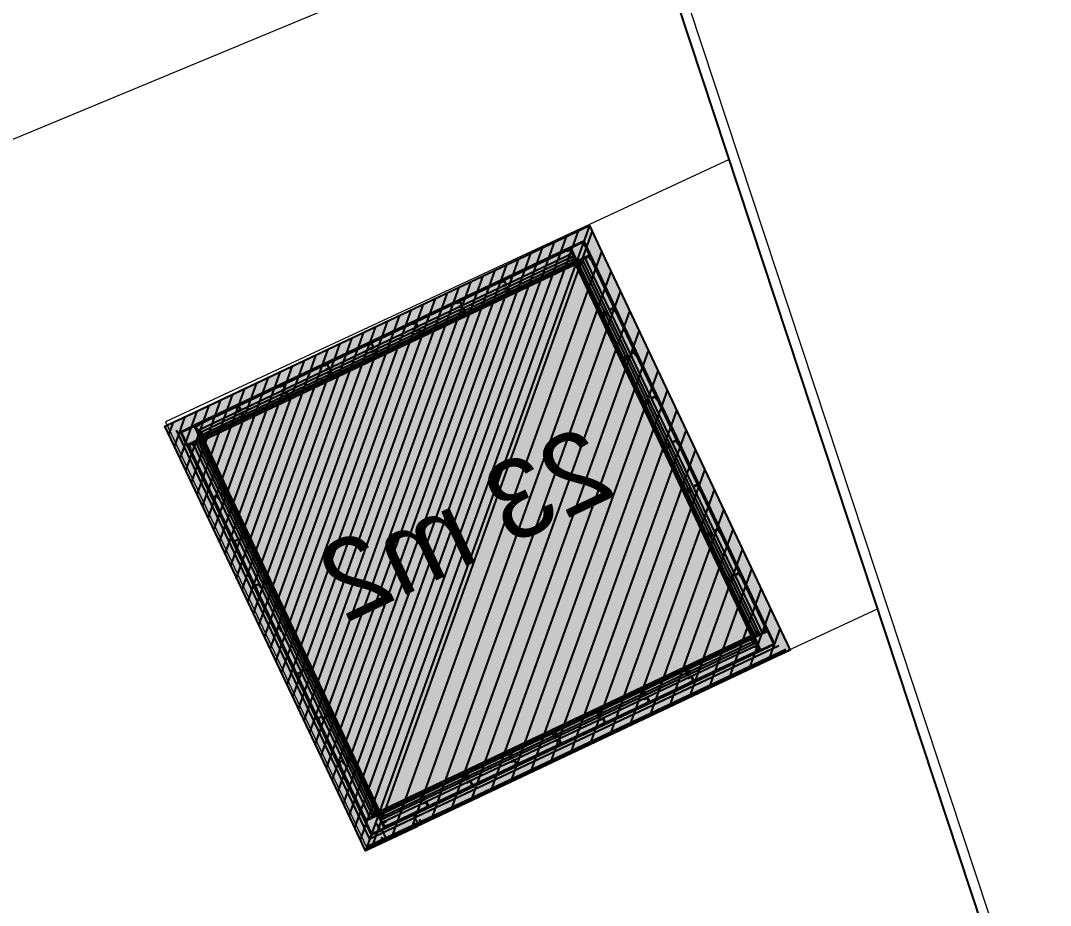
# Model space of a CAD drawing. Header units: metres. Extents: x -686 to 1359326, y 0 to 5497342.
# Drawn here: x 679996.66 to 680007.18, y 2748705.41 to 2748714.45 of the extents above; entities that cross this region are included whole.
import ezdxf
from ezdxf.enums import TextEntityAlignment as Align

# ---------------------------------------------------------------- set-up
doc = ezdxf.new("R2010")
doc.units = ezdxf.units.M
doc.header["$LTSCALE"] = 5
for name, color, linetype in [('00_XREF_MON_GENERAL LAYOUT', 7, 'Continuous'), ('00_XREF_MON_HSC_PAVEMENT', 7, 'Continuous'), ('XREF_MON_BUILDINGS$0$00-Modulos DEFINIDOS', 7, 'Continuous'), ('XREF_MON_BUILDINGS$0$00-Modulos ROOFS', 253, 'Continuous'), ('XREF_MON_BUILDINGS$0$02-KL-06 Food_Kiosks', 253, 'Continuous'), ('XREF_MON_BUILDINGS$0$02-L-01_Structure', 2, 'Continuous'), ('XREF_MON_BUILDINGS$0$02-L-01_Structure t2', 7, 'Continuous'), ('XREF_MON_BUILDINGS$0$02-L-01_Struture aux', 4, 'Continuous'), ('XREF_MON_BUILDINGS$0$02-L-Insulation', 252, 'Continuous'), ('XREF_MON_BUILDINGS$0$02-L-INT Panel', 5, 'Continuous'), ('XREF_MON_BUILDINGS$0$02-L-panel', 5, 'Continuous'), ('XREF_MON_BUILDINGS$0$COTAUX', 7, 'Continuous'), ('XREF_MON_GENERAL_LAYOUT$0$02-L-Edge Line Step -10cm', 6, 'Continuous')]:
    doc.layers.add(name, color=color, linetype=linetype)
doc.layers.add('XREF_MON_BUILDINGS$0$0-WIPEOUTS', color=7, linetype='Continuous', true_color=0xffffff)
doc.layers.add('XREF_MON_BUILDINGS$0$00_AUX', color=3, linetype='Continuous', plot=False)
for name, color, linetype, lineweight in [('XREF_MON_BUILDINGS$0$02-H-251', 251, 'Continuous', 0), ('XREF_MON_BUILDINGS$0$02-L-01_Structure L', 7, 'Continuous', 5), ('XREF_MON_BUILDINGS$0$02-L-01_Structure T', 8, 'Continuous', 5), ('XREF_MON_GENERAL_LAYOUT$0$02-L-Corbes de Nivell 0.25-0.75m', 33, 'Continuous', 5), ('XREF_MON_GENERAL_LAYOUT$0$02-L-Material Change', 251, 'Continuous', 5)]:
    doc.layers.add(name, color=color, linetype=linetype, lineweight=lineweight)
doc.styles.add('XREF_MON_BUILDINGS$0$E100', font='verdana.ttf', dxfattribs={"height": 0.18})
doc.styles.add('XREF_MON_BUILDINGS$0$Standard', font='arial.ttf')
doc.styles.add('XREF_MON_GENERAL_LAYOUT$0$Standard', font='arial.ttf')
doc.linetypes.add('XREF_MON_BUILDINGS$0$BATTING', pattern='A,0.0001,-0.1,[134,ltypeshp.shx,S=0.1,R=0,X=-0.1,Y=0],-0.2,[134,ltypeshp.shx,S=0.1,R=180,X=0.1,Y=0],-0.1', length=0.4001)
doc.dimstyles.new('XREF_MON_BUILDINGS$0$E100', dxfattribs={"dimscale": 0.03, "dimtxt": 12, "dimasz": 0.5, "dimexe": 0.1, "dimexo": 1, "dimgap": 4, "dimtad": 1, "dimzin": 0, "dimdsep": 46, "dimtxsty": 'XREF_MON_BUILDINGS$0$E100', "dimblk1": 'XREF_MON_BUILDINGS$0$LINCOT200', "dimblk2": 'XREF_MON_BUILDINGS$0$LINCOT200', "dimsah": 1, "dimcen": 0.1, "dimdle": 0.1, "dimse1": 1, "dimse2": 1, "dimclrt": 256, "dimadec": 0, "dimazin": 0, "dimtfac": 0.015385, "dimtofl": 0, "dimtmove": 0, "dimatfit": 3, "dimldrblk": 'XREF_MON_BUILDINGS$0$LINCOT200', "dimfxl": 1, "dimtolj": 1, "dimtzin": 0, "dimarcsym": 0})

# ---------------------------------------------------------------- blocks, each defined once
blk = doc.blocks.new('XREF_MON_GENERAL_LAYOUT')
at = {"layer": 'XREF_MON_GENERAL_LAYOUT$0$02-L-Corbes de Nivell 0.25-0.75m', "ltscale": 0.3}
blk.add_lwpolyline([(680015.471, 2748721.086), (679971.672, 2748702.898), (679974.961, 2748688.805)], dxfattribs=at)
at = {"layer": 'XREF_MON_GENERAL_LAYOUT$0$02-L-Edge Line Step -10cm'}
blk.add_lwpolyline([(680006.998, 2748703.659), (679988.621, 2748759.303)], dxfattribs=at)
at = {"layer": 'XREF_MON_GENERAL_LAYOUT$0$02-L-Material Change', "ltscale": 0.3}
blk.add_lwpolyline([(679963.716, 2748747.705), (679982.259, 2748691.554), (680007.184, 2748703.415), (679988.617, 2748759.633)], close=True, dxfattribs=at)
blk.add_lwpolyline([(680003.902, 2748713.034), (679998.139, 2748710.351), (680000.19, 2748706.008), (680005.419, 2748708.439), (680003.902, 2748713.034)], dxfattribs=at)
at = {"layer": 'XREF_MON_GENERAL_LAYOUT$0$02-L-Material Change'}
blk.add_lwpolyline([(679998.133, 2748710.307), (680002.473, 2748712.358), (680004.524, 2748708.019), (680000.185, 2748705.967)], close=True, dxfattribs=at)
at = {"style": 'XREF_MON_GENERAL_LAYOUT$0$Standard'}
for tag, rotation, p in [('604,00', 330.2643, (679905.77, 2748776.558)), ('603,00', 330.2643, (679901.861, 2748753.477)), ('600,00', 133.826, (679944.597, 2748745.153)), ('602,00', 330.2643, (679883.319, 2748738.727)), ('601,00', 117.8906, (679920.972, 2748732.87)), ('601,00', 330.2643, (679864.777, 2748723.976)), ('600,00', 40.8833, (679777.405, 2748705.444, 1.17)), ('602,00', 330.2643, (679941.275, 2748705.483)), ('601,00', 40.8833, (679701.798, 2748703.889, 1.17)), ('598,00', 62.091, (679810.267, 2748702.619)), ('600,00', 330.2643, (679877.781, 2748691.131)), ('600,00', 19.5511, (679920.444, 2748685.496)), ('601,00', 330.2643, (679934.813, 2748683.804)), ('599,00', 330.2643, (679854.567, 2748679.061)), ('600,00', 88.3928, (679743.913, 2748675.572)), ('599,00', 20.6086, (679924.26, 2748675.216)), ('601,00', 88.3928, (679728.035, 2748671.318, -2)), ('602,00', 88.3928, (679711.826, 2748665.966, -1)), ('603,00', 88.3928, (679695.615, 2748660.611)), ('599,00', 40.8833, (679788.807, 2748655.829, 1.17)), ('601,00', 40.8833, (679627.612, 2748644.603, 1.17)), ('603,00', 41.7058, (679702.499, 2748628.484, 1.17)), ('600,00', 40.8833, (679645.925, 2748597.926, 1.17)), ('599,00', 34.2277, (679673.574, 2748555.136, 5.34))]:
    blk.add_attdef(tag, text='', height=1, rotation=rotation, dxfattribs=at).set_placement(p, align=Align.MIDDLE)
at = {"ltscale": 0.3, "style": 'XREF_MON_GENERAL_LAYOUT$0$Standard'}
for tag, rotation, p in [('603,50', 330.2643, (679911.501, 2748760.57)), ('602,50', 330.2643, (679892.865, 2748745.846)), ('600,50', 133.826, (679933.048, 2748738.729)), ('601,50', 330.2643, (679873.581, 2748731.671)), ('601,50', 101.2857, (679909.522, 2748726.945)), ('602,50', 330.2643, (679948.625, 2748713.86)), ('600,50', 39.606, (679743.243, 2748706.971)), ('600,50', 330.2643, (679880.266, 2748702.726)), ('600,50', 17.3537, (679917.615, 2748690.554)), ('599,50', 330.2643, (679867.197, 2748684.716)), ('599,50', 18.8944, (679921.71, 2748680.578)), ('599,50', 39.606, (679778.991, 2748677.241)), ('600,50', 88.3928, (679735.925, 2748673.586)), ('601,50', 88.3928, (679719.906, 2748668.581)), ('602,50', 88.3928, (679703.474, 2748663.452)), ('598,50', 330.2643, (679861.765, 2748662.397)), ('601,50', 39.606, (679610.513, 2748662.061)), ('600,00', 41.7058, (679752.308, 2748637.685)), ('601,00', 41.7058, (679736.044, 2748634.538)), ('599,00', 35.0835, (679763.043, 2748634.415, 1.17)), ('602,00', 41.7058, (679720.174, 2748633.096, 1.17)), ('600,00', 35.0835, (679747.063, 2748629.903, 1.17)), ('601,00', 35.0835, (679731.246, 2748625.239, 1.17)), ('600,50', 39.606, (679636.92, 2748621.339)), ('602,00', 35.0835, (679715.4, 2748620.639, 1.17)), ('599,50', 28.7604, (679659.482, 2748574.323))]:
    blk.add_attdef(tag, text='', height=1, rotation=rotation, dxfattribs=at).set_placement(p, align=Align.MIDDLE)
blk = doc.blocks.new('XREF_MON_BUILDINGS$0$LINCOT200')
for p, q in [((0, -10), (0, 10)), ((0, 0), (10, 0))]:
    blk.add_line(p, q)
at = {"const_width": 1.88}
blk.add_lwpolyline([(3.54, -3.54), (-3.54, 3.54)], dxfattribs=at)
at = {"layer": 'XREF_MON_BUILDINGS$0$COTAUX'}
blk.add_line((0, 0), (-1.25, 0), dxfattribs=at)
blk = doc.blocks.new('*D153')
at = {"layer": 'DEFPOINTS', "color": 0, "transparency": 16777216}
for p in [(119.699, -56.821), (124.499, -56.821), (124.499, -57.279)]:
    blk.add_point(p, dxfattribs=at)
at = {"layer": 'XREF_MON_BUILDINGS$0$00_AUX', "color": 0, "lineweight": -2, "transparency": 16777216}
blk.add_line((119.714, -57.279), (124.484, -57.279), dxfattribs=at)
at = {"layer": 'XREF_MON_BUILDINGS$0$00_AUX', "color": 0, "lineweight": -2, "transparency": 16777216, "xscale": 0.015, "yscale": 0.015, "zscale": 0.015, "rotation": 180}
blk.add_blockref('XREF_MON_BUILDINGS$0$LINCOT200', (119.699, -57.279), dxfattribs=at)
at = {"layer": 'XREF_MON_BUILDINGS$0$00_AUX', "color": 0, "lineweight": -2, "transparency": 16777216, "xscale": 0.015, "yscale": 0.015, "zscale": 0.015}
blk.add_blockref('XREF_MON_BUILDINGS$0$LINCOT200', (124.499, -57.279), dxfattribs=at)
at = {"layer": 'XREF_MON_BUILDINGS$0$00_AUX', "transparency": 16777216, "insert": (122.099, -57.064), "char_height": 0.18, "attachment_point": 5, "style": 'XREF_MON_BUILDINGS$0$E100'}
blk.add_mtext('\\A1;4.80', dxfattribs=at)
blk = doc.blocks.new('*D154')
at = {"layer": 'DEFPOINTS', "color": 0, "transparency": 16777216}
for p in [(119.699, -56.821), (120.157, -56.821), (119.699, -61.621)]:
    blk.add_point(p, dxfattribs=at)
at = {"layer": 'XREF_MON_BUILDINGS$0$00_AUX', "color": 0, "lineweight": -2, "transparency": 16777216}
blk.add_line((120.157, -61.606), (120.157, -56.836), dxfattribs=at)
at = {"layer": 'XREF_MON_BUILDINGS$0$00_AUX', "color": 0, "lineweight": -2, "transparency": 16777216, "xscale": 0.015, "yscale": 0.015, "zscale": 0.015}
for p, rotation in [((120.157, -56.821), 90.00000000000006), ((120.157, -61.621), 270.0000000000001)]:
    blk.add_blockref('XREF_MON_BUILDINGS$0$LINCOT200', p, dxfattribs=dict(at, rotation=rotation))
at = {"layer": 'XREF_MON_BUILDINGS$0$00_AUX', "transparency": 16777216, "insert": (119.942, -59.221), "char_height": 0.18, "attachment_point": 5, "rotation": 90, "style": 'XREF_MON_BUILDINGS$0$E100'}
blk.add_mtext('\\A1;4.80', dxfattribs=at)
blk = doc.blocks.new('XREF_MON_BUILDINGS$0$PILAR STRUCTURE')
at = {"layer": 'XREF_MON_BUILDINGS$0$02-L-01_Structure', "linetype": 'Continuous'}
h = blk.add_hatch(dxfattribs=at)
h.set_pattern_fill('ANGLE', color=252)
h.set_pattern_definition([(0, (-144.6596, 18.5684), (0, 6.985), [5.08, -1.905]), (90, (-144.6596, 18.5684), (-6.985, 4e-16), [5.08, -1.905])])
h.paths.add_polyline_path([(-0.08, -0.08), (0.08, -0.08), (0.08, 0.08), (-0.08, 0.08)])
h.paths.add_polyline_path([(-0.072, -0.072), (0.072, -0.072), (0.072, 0.072), (-0.072, 0.072)], flags=16)
h = blk.add_hatch(color=252, dxfattribs=at)
h.dxf.hatch_style = 1
h.paths.add_polyline_path([(-0.072, -0.072), (0.072, -0.072), (0.072, 0.072), (-0.072, 0.072)], flags=16)
h.paths.add_polyline_path([(-0.08, -0.08), (0.08, -0.08), (0.08, 0.08), (-0.08, 0.08)])
for points in [[(-0.08, -0.08), (0.08, -0.08), (0.08, 0.08), (-0.08, 0.08)], [(-0.072, -0.072), (0.072, -0.072), (0.072, 0.072), (-0.072, 0.072)]]:
    blk.add_lwpolyline(points, close=True, dxfattribs=at)
blk = doc.blocks.new('XREF_MON_BUILDINGS$0$ULMA_Escuadra40x80_Seccion')
at = {"layer": 'XREF_MON_BUILDINGS$0$02-H-251', "ltscale": 125}
h = blk.add_hatch(dxfattribs=at)
h.set_pattern_fill('ANSI31', color=256, scale=0.001, angle=360, style=0)
h.paths.add_polyline_path([(0, 0.08), (0.003, 0.08), (0.003, 0.003), (0.04, 0.003), (0.04, 0), (0, 0)])
at = {"layer": 'XREF_MON_BUILDINGS$0$02-L-01_Structure L', "linetype": 'Continuous'}
blk.add_lwpolyline([(0, 0.08), (0.003, 0.08), (0.003, 0.003), (0.04, 0.003), (0.04, 0), (0, 0)], close=True, dxfattribs=at)
blk = doc.blocks.new('XREF_MON_BUILDINGS$0$ULMA_Anclaje fijacion a forjado y a cerramiento base')
at = {"layer": 'XREF_MON_BUILDINGS$0$02-L-01_Structure T', "linetype": 'Continuous'}
for p, q in [((-0.095, 0.005), (-0.098, 0.002)), ((-0.095, 0.004), (-0.098, 0.002)), ((-0.098, 0.001), (-0.095, 0.003)), ((-0.098, 0), (-0.098, 0.002)), ((-0.098, 0), (-0.098, -0.002)), ((-0.095, 0.001), (-0.096, 0)), ((-0.056, 0.005), (-0.095, 0.005)), ((-0.095, 0.004), (-0.095, 0.005)), ((-0.08, 0.004), (-0.095, 0.004)), ((-0.08, 0.003), (-0.095, 0.003)), ((-0.095, 0.001), (-0.095, 0.003)), ((-0.081, 0.001), (-0.095, 0.001)), ((-0.081, 0.001), (-0.081, 0.001)), ((-0.079, 0.003), (-0.079, 0.004)), ((-0.079, 0.004), (-0.08, 0.004)), ((-0.08, 0.003), (-0.079, 0.003)), ((-0.079, 0.003), (-0.079, 0.003)), ((-0.072, 0), (-0.078, 0)), ((-0.043, 0.003), (-0.077, 0.003)), ((-0.077, 0), (-0.077, 0.003)), ((-0.072, 0), (-0.078, 0)), ((-0.076, 0.004), (-0.076, 0.005)), ((-0.058, 0.004), (-0.076, 0.004)), ((-0.075, 0.005), (-0.07, 0.006)), ((-0.075, 0.004), (-0.075, 0.005)), ((-0.057, 0.004), (-0.075, 0.004)), ((-0.075, 0), (-0.075, 0.003)), ((-0.074, 0), (-0.074, 0.003)), ((-0.073, 0), (-0.073, 0.003)), ((-0.072, 0), (-0.072, 0.003)), ((-0.06, 0.006), (-0.071, 0.006)), ((-0.071, 0.006), (-0.071, 0.005)), ((-0.071, 0.006), (-0.071, 0.005)), ((-0.061, 0.006), (-0.07, 0.006)), ((-0.07, 0.006), (-0.07, 0.006)), ((-0.07, 0.001), (-0.07, 0.003)), ((-0.07, 0.003), (-0.07, 0)), ((-0.07, 0), (-0.07, 0.001)), ((-0.068, 0.002), (-0.068, 0.003)), ((-0.068, 0.001), (-0.068, 0.002)), ((-0.068, 0), (-0.068, 0.001)), ((-0.068, 0), (-0.068, -0.001)), ((-0.067, 0.002), (-0.067, 0.003)), ((-0.067, 0.001), (-0.067, 0.002)), ((-0.067, 0), (-0.067, 0.001)), ((-0.067, 0), (-0.067, -0.001)), ((-0.066, 0.002), (-0.066, 0.003)), ((-0.066, 0.001), (-0.066, 0.002)), ((-0.066, 0), (-0.066, 0.001)), ((-0.066, 0), (-0.066, -0.001)), ((-0.065, 0.002), (-0.065, 0.003)), ((-0.065, 0.001), (-0.065, 0.002)), ((-0.065, 0), (-0.065, 0.001)), ((-0.065, 0), (-0.065, -0.001)), ((-0.063, 0.002), (-0.063, 0.003)), ((-0.063, 0.001), (-0.063, 0.002)), ((-0.059, 0.002), (-0.063, 0.002)), ((-0.063, 0), (-0.063, 0.001)), ((-0.063, 0), (-0.063, -0.001)), ((-0.062, 0.002), (-0.062, 0.003)), ((-0.062, 0), (-0.062, 0.001)), ((-0.059, 0.001), (-0.063, 0.001)), ((-0.062, 0), (-0.062, -0.001)), ((-0.061, 0.006), (-0.061, 0.006)), ((-0.061, 0.006), (-0.058, 0.005)), ((-0.061, 0.002), (-0.061, 0.003)), ((-0.061, 0), (-0.061, 0.001)), ((-0.061, 0), (-0.061, -0.001)), ((-0.06, 0.006), (-0.06, 0.005)), ((-0.06, 0.002), (-0.06, 0.003)), ((-0.06, 0), (-0.06, 0.001)), ((-0.06, 0), (-0.06, -0.003)), ((-0.058, 0.005), (-0.058, 0.004)), ((-0.058, 0.002), (-0.058, 0.003)), ((-0.058, 0.002), (-0.058, 0.003)), ((-0.058, 0), (-0.058, 0.001)), ((-0.058, -0.003), (-0.058, 0.001)), ((-0.058, 0), (-0.058, -0.003)), ((-0.057, 0.005), (-0.057, 0.005)), ((-0.056, 0.003), (-0.056, 0.005)), ((-0.055, 0.005), (-0.056, 0.004)), ((-0.056, 0.002), (-0.056, 0.003)), ((-0.056, 0), (-0.056, 0.001)), ((-0.056, 0), (-0.056, -0.003)), ((-0.054, 0.005), (-0.055, 0.005)), ((-0.055, 0.003), (-0.055, 0.005)), ((-0.055, 0.001), (-0.055, 0.003)), ((-0.055, 0), (-0.055, -0.003)), ((-0.054, 0.003), (-0.054, 0.005)), ((-0.052, 0.005), (-0.054, 0.004)), ((-0.054, 0), (-0.054, 0.003)), ((-0.053, 0), (-0.053, 0.003)), ((-0.053, 0), (-0.053, 0)), ((-0.052, 0.003), (-0.052, 0.005)), ((-0.052, 0.003), (-0.052, 0.005)), ((-0.052, 0.005), (-0.052, 0.005)), ((-0.05, 0.005), (-0.051, 0.004)), ((-0.051, 0), (-0.051, 0.003)), ((-0.051, 0), (-0.051, -0.001)), ((-0.049, 0.005), (-0.05, 0.005)), ((-0.05, 0.003), (-0.05, 0.005)), ((-0.05, 0), (-0.05, 0.003)), ((-0.05, 0), (-0.05, -0.001)), ((-0.049, 0.003), (-0.049, 0.005)), ((-0.048, 0.005), (-0.049, 0.004)), ((-0.049, 0.001), (-0.049, 0.003)), ((-0.049, 0.002), (-0.049, 0.003)), ((-0.049, 0), (-0.049, 0.001)), ((-0.049, 0), (-0.049, -0.001)), ((-0.048, 0.003), (-0.048, 0.005)), ((-0.047, 0.005), (-0.048, 0.005)), ((-0.048, 0), (-0.048, 0.003)), ((-0.042, 0.002), (-0.048, 0.002)), ((-0.048, 0), (-0.048, -0.001)), ((-0.047, 0.003), (-0.047, 0.005)), ((-0.042, 0.001), (-0.048, 0.001)), ((-0.045, 0.005), (-0.046, 0.004)), ((-0.046, 0.002), (-0.046, 0.003)), ((-0.046, 0.002), (-0.046, 0.003)), ((-0.046, 0), (-0.046, 0.001)), ((-0.046, 0), (-0.046, 0.001)), ((-0.046, 0), (-0.046, -0.001)), ((-0.046, 0), (-0.046, -0.001)), ((-0.044, 0.005), (-0.045, 0.005)), ((-0.045, 0.003), (-0.045, 0.005)), ((-0.043, 0.005), (-0.044, 0.004)), ((-0.044, 0.003), (-0.044, 0.005)), ((-0.044, 0.002), (-0.044, 0.003)), ((-0.044, 0.002), (-0.044, 0.003)), ((-0.044, 0), (-0.044, 0.001)), ((-0.044, 0), (-0.044, 0.001)), ((-0.044, 0), (-0.044, -0.001)), ((-0.044, 0), (-0.044, -0.003)), ((0, 0.005), (-0.043, 0.005)), ((-0.043, 0.003), (-0.043, 0.005)), ((-0.042, 0.005), (-0.042, 0.002)), ((-0.018, 0.004), (-0.042, 0.004)), ((-0.042, 0.001), (-0.042, 0.001)), ((-0.04, 0.001), (-0.042, 0.001)), ((-0.041, 0.005), (-0.036, 0.006)), ((-0.041, 0.004), (-0.041, 0.005)), ((-0.018, 0.004), (-0.041, 0.004)), ((-0.031, 0.001), (-0.038, 0.001)), ((-0.02, 0.006), (-0.037, 0.006)), ((-0.037, 0.006), (-0.037, 0.005)), ((-0.02, 0.006), (-0.036, 0.006)), ((-0.036, 0.006), (-0.036, 0.006)), ((-0.036, 0), (-0.032, 0)), ((-0.032, 0), (-0.036, 0)), ((-0.028, 0.001), (-0.031, 0.001)), ((-0.028, 0.001), (-0.028, 0.001)), ((-0.028, 0.001), (-0.028, 0.001)), ((-0.028, 0.001), (-0.028, -0.004)), ((-0.028, 0.001), (-0.028, -0.004)), ((-0.028, 0.001), (-0.028, -0.004)), ((-0.018, 0.001), (-0.028, 0.001)), ((-0.02, 0.006), (-0.02, 0.006)), ((-0.02, 0.005), (-0.02, 0.006)), ((-0.018, 0.005), (-0.02, 0.006)), ((-0.018, 0.005), (-0.018, 0.004)), ((-0.018, 0.005), (-0.018, 0.001)), ((-0.005, 0.006), (-0.016, 0.005)), ((-0.004, 0.001), (-0.016, 0)), ((-0.016, 0), (-0.005, 0)), ((-0.005, 0.005), (-0.005, 0.006)), ((-0.005, 0.006), (-0.004, 0.005)), ((-0.004, 0.001), (-0.005, 0)), ((-0.004, -0.001), (-0.005, 0)), ((-0.004, -0.001), (-0.004, 0.001)), ((0.001, 0.006), (0, 0.005)), ((0, 0), (0, 0.005)), ((0, 0), (0, -0.005)), ((0.001, 0), (0.001, -0.006)), ((0.002, 0.008), (0.006, 0.008)), ((0.002, -0.008), (0.002, 0.008)), ((0.002, 0), (0.002, 0.006)), ((0.002, 0.006), (0.001, 0.006)), ((0.001, 0), (0.001, 0.006)), ((0.002, 0.004), (0.006, 0.004)), ((0.002, 0), (0.002, -0.006)), ((0.006, 0.006), (0.006, 0.008)), ((0.006, -0.006), (0.006, 0.006)), ((-0.098, -0.001), (-0.095, -0.003)), ((-0.095, -0.005), (-0.098, -0.002)), ((-0.095, -0.004), (-0.098, -0.002)), ((-0.095, -0.001), (-0.096, 0)), ((-0.095, -0.001), (-0.095, -0.003)), ((-0.083, -0.001), (-0.095, -0.001)), ((-0.08, -0.003), (-0.095, -0.003)), ((-0.095, -0.004), (-0.095, -0.005)), ((-0.08, -0.004), (-0.095, -0.004)), ((-0.056, -0.005), (-0.095, -0.005)), ((-0.079, -0.004), (-0.079, -0.003)), ((-0.079, -0.003), (-0.079, -0.003)), ((-0.079, -0.003), (-0.08, -0.003)), ((-0.08, -0.004), (-0.079, -0.004)), ((-0.072, -0.001), (-0.078, -0.001)), ((-0.077, -0.001), (-0.077, -0.003)), ((-0.072, -0.001), (-0.078, -0.001)), ((-0.043, -0.003), (-0.077, -0.003)), ((-0.076, -0.004), (-0.076, -0.005)), ((-0.058, -0.004), (-0.076, -0.004)), ((-0.075, -0.001), (-0.075, -0.003)), ((-0.057, -0.004), (-0.075, -0.004)), ((-0.075, -0.004), (-0.075, -0.005)), ((-0.075, -0.005), (-0.07, -0.006)), ((-0.074, -0.001), (-0.074, -0.003)), ((-0.073, -0.001), (-0.073, -0.003)), ((-0.072, -0.001), (-0.072, -0.003)), ((-0.071, -0.005), (-0.071, -0.006)), ((-0.071, -0.005), (-0.071, -0.006)), ((-0.06, -0.006), (-0.071, -0.006)), ((-0.07, -0.001), (-0.07, -0.003)), ((-0.07, -0.001), (-0.07, -0.003)), ((-0.061, -0.006), (-0.07, -0.006)), ((-0.07, -0.006), (-0.07, -0.006)), ((-0.068, -0.002), (-0.068, -0.003)), ((-0.067, -0.002), (-0.067, -0.003)), ((-0.06, -0.001), (-0.066, -0.001)), ((-0.066, -0.002), (-0.066, -0.003)), ((-0.066, -0.002), (-0.06, -0.002)), ((-0.065, -0.002), (-0.065, -0.003)), ((-0.063, -0.002), (-0.063, -0.003)), ((-0.062, -0.002), (-0.062, -0.003)), ((-0.061, -0.002), (-0.061, -0.003)), ((-0.061, -0.006), (-0.058, -0.005)), ((-0.061, -0.006), (-0.061, -0.006)), ((-0.06, -0.005), (-0.06, -0.006)), ((-0.058, -0.004), (-0.058, -0.005)), ((-0.057, -0.004), (-0.057, -0.005)), ((-0.056, -0.003), (-0.056, -0.005)), ((-0.055, -0.005), (-0.056, -0.004)), ((-0.055, -0.003), (-0.055, -0.005)), ((-0.054, -0.005), (-0.055, -0.005)), ((-0.054, -0.001), (-0.054, -0.003)), ((-0.054, -0.003), (-0.054, -0.005)), ((-0.052, -0.005), (-0.054, -0.004)), ((-0.053, -0.001), (-0.053, -0.003)), ((-0.052, -0.003), (-0.052, -0.005)), ((-0.052, -0.003), (-0.052, -0.005)), ((-0.052, -0.005), (-0.052, -0.005)), ((-0.051, -0.002), (-0.051, -0.003)), ((-0.05, -0.005), (-0.051, -0.004)), ((-0.05, -0.002), (-0.05, -0.003)), ((-0.05, -0.003), (-0.05, -0.005)), ((-0.049, -0.005), (-0.05, -0.005)), ((-0.046, -0.001), (-0.049, -0.001)), ((-0.049, -0.002), (-0.049, -0.003)), ((-0.046, -0.002), (-0.049, -0.002)), ((-0.049, -0.003), (-0.049, -0.005)), ((-0.048, -0.005), (-0.049, -0.004)), ((-0.048, -0.002), (-0.048, -0.003)), ((-0.048, -0.003), (-0.048, -0.005)), ((-0.047, -0.005), (-0.048, -0.005)), ((-0.047, -0.003), (-0.047, -0.005)), ((-0.046, -0.002), (-0.046, -0.003)), ((-0.046, -0.002), (-0.046, -0.003)), ((-0.045, -0.005), (-0.046, -0.004)), ((-0.045, -0.003), (-0.045, -0.005)), ((-0.044, -0.005), (-0.045, -0.005)), ((-0.044, -0.002), (-0.044, -0.003)), ((-0.044, -0.003), (-0.044, -0.005)), ((-0.043, -0.005), (-0.044, -0.004)), ((-0.043, -0.003), (-0.043, -0.005)), ((0, -0.005), (-0.043, -0.005)), ((-0.042, -0.004), (-0.042, -0.005)), ((-0.018, -0.004), (-0.042, -0.004)), ((-0.018, -0.004), (-0.041, -0.004)), ((-0.041, -0.004), (-0.041, -0.005)), ((-0.041, -0.005), (-0.036, -0.006)), ((-0.037, -0.005), (-0.037, -0.006)), ((-0.02, -0.006), (-0.037, -0.006)), ((-0.032, -0.001), (-0.036, -0.001)), ((-0.036, -0.001), (-0.032, -0.001)), ((-0.02, -0.006), (-0.036, -0.006)), ((-0.036, -0.006), (-0.036, -0.006)), ((-0.018, -0.005), (-0.02, -0.006)), ((-0.02, -0.005), (-0.02, -0.006)), ((-0.02, -0.006), (-0.02, -0.006)), ((-0.018, -0.004), (-0.018, -0.005)), ((-0.018, -0.005), (-0.018, -0.005)), ((-0.004, -0.001), (-0.016, 0)), ((-0.005, -0.006), (-0.016, -0.005)), ((-0.005, -0.005), (-0.005, -0.006)), ((-0.005, -0.006), (-0.004, -0.005)), ((0.001, -0.006), (0, -0.005)), ((0.002, -0.006), (0.001, -0.006)), ((0.002, -0.004), (0.006, -0.004)), ((0.002, -0.008), (0.006, -0.008)), ((0.006, -0.006), (0.006, -0.008))]:
    blk.add_line(p, q, dxfattribs=at)
for centre, radius, start, end in [((-0.096, 0), 0.0005, 130.2691, 229.7309), ((-0.083, 0.001), 0.002, 270, 0), ((-0.078, 0), 0.0005, 89.9975, 270), ((-0.078, 0), 0.0005, 90, 270.0025), ((-0.075, 0.003), 0.001, 90, 168.463), ((-0.072, -0.007), 0.0075, 61.0463, 90), ((-0.069, 0.006), 0.001, 180, 0), ((-0.067, 0.006), 0.001, 180, 0), ((-0.065, 0.006), 0.001, 180, 0), ((-0.062, 0.006), 0.001, 180, 0), ((-0.063, 0.002), 0.0005, 90, 270.0116), ((-0.06, 0.002), 0.0005, 270.0013, 90), ((-0.059, -0.005), 0.0075, 48.5904, 90), ((-0.059, -0.005), 0.0065, 48.5904, 90), ((-0.058, 0.005), 0.001, 270, 0), ((-0.056, 0.004), 0.0003, 180, 300), ((-0.059, 0.005), 0.0065, 306.1289, 311.4096), ((-0.054, 0.004), 0.0003, 180, 300), ((-0.049, -0.005), 0.0075, 128.1223, 131.4096), ((-0.049, 0.005), 0.0065, 228.5904, 270), ((-0.051, 0.004), 0.0003, 180, 300), ((-0.049, 0.004), 0.0003, 180, 300), ((-0.048, 0.002), 0.0005, 90, 270.0025), ((-0.046, 0.004), 0.0003, 180, 300), ((-0.046, 0.002), 0.0005, 270, 90), ((-0.044, 0.004), 0.0003, 180, 300), ((-0.041, 0.003), 0.001, 90, 168.463), ((-0.042, -0.005), 0.0075, 61.0463, 90), ((-0.042, -0.005), 0.0065, 61.0463, 90), ((-0.036, 0.007), 0.0065, 241.0463, 269.9987), ((-0.036, 0.007), 0.0075, 241.0463, 270), ((-0.036, -0.007), 0.0075, 90, 111.0361), ((-0.035, 0.006), 0.001, 180, 0), ((-0.035, 0.006), 0.001, 180, 0), ((-0.033, 0.006), 0.001, 180, 0), ((-0.031, 0), 0.001, 209.9997, 150), ((-0.031, 0), 0.001, 210, 150.0003), ((-0.03, 0.006), 0.001, 180, 0), ((-0.027, 0.006), 0.001, 180, 0), ((-0.024, 0.006), 0.001, 180, 0), ((-0.022, 0.006), 0.001, 180, 0), ((-0.018, 0.005), 0.001, 270, 0), ((-0.018, 0.001), 0.0005, 270, 0), ((0.003, 0.006), 0.00332, 325.6168, 34.3832), ((-0.006, 0), 0.0124, 342.4126, 17.5874), ((-0.075, -0.003), 0.001, 191.537, 270), ((-0.072, 0.007), 0.0075, 270, 291.0395), ((-0.072, -0.007), 0.0065, 61.0463, 90), ((-0.069, -0.006), 0.001, 0, 180), ((-0.066, 0.005), 0.0065, 241.0463, 269.9987), ((-0.066, 0.005), 0.0075, 241.0463, 270), ((-0.067, -0.006), 0.001, 0, 180), ((-0.065, -0.006), 0.001, 0, 180), ((-0.063, -0.002), 0.0005, 89.9884, 270), ((-0.062, -0.006), 0.001, 0, 180), ((-0.06, -0.002), 0.0005, 270, 89.9987), ((-0.058, -0.005), 0.001, 11.537, 90), ((-0.056, -0.004), 0.0003, 60, 180), ((-0.049, 0.005), 0.0075, 228.5904, 270), ((-0.059, 0.005), 0.0075, 308.1223, 311.4096), ((-0.049, -0.005), 0.0065, 126.1289, 131.4096), ((-0.054, -0.004), 0.0003, 60, 180), ((-0.051, -0.004), 0.0003, 60, 180), ((-0.049, -0.004), 0.0003, 60, 180), ((-0.048, -0.002), 0.0005, 89.9975, 270), ((-0.046, -0.004), 0.0003, 60, 180), ((-0.046, -0.002), 0.0005, 270, 90), ((-0.044, -0.004), 0.0003, 60, 180), ((-0.041, -0.003), 0.001, 191.537, 270), ((-0.035, -0.006), 0.001, 0, 180), ((-0.035, -0.006), 0.001, 0, 180), ((-0.033, -0.006), 0.001, 0, 180), ((-0.03, -0.006), 0.001, 0, 180), ((-0.027, -0.006), 0.001, 0, 180), ((-0.024, -0.006), 0.001, 0, 180), ((-0.022, -0.006), 0.001, 0, 180), ((-0.018, -0.005), 0.001, 0, 90), ((0.003, -0.006), 0.00332, 325.6168, 34.3832)]:
    blk.add_arc(centre, radius, start, end, dxfattribs=at)
blk = doc.blocks.new('XREF_MON_BUILDINGS$0$AUTORROSCANTE')
at = {"layer": 'XREF_MON_BUILDINGS$0$02-L-01_Structure t2', "color": 0}
for p, q in [((-31, 6), (-26, 6)), ((-31, 0), (-26, 0)), ((-2, 2), (-25, 2)), ((0, 0), (-9, 2)), ((0, 0), (-4, -1)), ((0, 0), (-2, 2)), ((0, 0), (-2, -2)), ((-31, -6), (-26, -6)), ((-2, -2), (-25, -2)), ((-4, -1), (-2, -2))]:
    blk.add_line(p, q, dxfattribs=at)
at = {"layer": 'XREF_MON_BUILDINGS$0$02-L-01_Structure t2', "color": 253}
for p, q in [((-25, 3), (-9, 3)), ((-23, -3), (-25, 3)), ((-21, -3), (-23, 3)), ((-19, -3), (-21, 3)), ((-17, -3), (-19, 3)), ((-15, -3), (-17, 3)), ((-13, -3), (-15, 3)), ((-11, -3), (-13, 3)), ((-9, -3), (-11, 3)), ((-9, -3), (-9, 3)), ((-25, -3), (-9, -3)), ((-4, -1), (-9, -2))]:
    blk.add_line(p, q, dxfattribs=at)
at = {"layer": 'XREF_MON_BUILDINGS$0$02-L-01_Structure t2', "color": 0}
for points in [[(-31, 6), (-26, 6), (-26, -6), (-31, -6)], [(-26, 6), (-25, 6), (-25, -7), (-26, -7)]]:
    blk.add_lwpolyline(points, close=True, dxfattribs=at)
for centre, start, end in [((-27, 2), 129.284, 214.1828), ((-27, -2), 145.8304, 230.7333)]:
    blk.add_arc(centre, 4.21, start, end, dxfattribs=at)
blk = doc.blocks.new('XREF_MON_BUILDINGS$0$ULMA_Montante VV')
at = {"layer": 'XREF_MON_BUILDINGS$0$02-H-251', "ltscale": 125}
h = blk.add_hatch(dxfattribs=at)
h.set_pattern_fill('ANSI31', color=256, scale=0.001, angle=450, style=0)
h.set_pattern_definition([(135, (-0.05125, -0.0025), (-0.00224506, -0.00224506), [])])
edge = h.paths.add_edge_path()
edge.add_line((-0.051, -0.003), (0.048, -0.003))
edge.add_arc((0.048, -0.002), 0.0003, 270, 360)
edge.add_line((0.049, -0.002), (0.049, 0))
edge.add_arc((0.048, 0), 0.0003, 0, 90)
edge.add_line((0.048, 0), (0, 0))
edge.add_line((0, 0), (0, 0.057))
edge.add_arc((0, 0.057), 0.0003, 0, 90)
edge.add_line((0, 0.057), (-0.002, 0.057))
edge.add_arc((-0.002, 0.057), 0.0003, 90, 180)
edge.add_line((-0.003, 0.057), (-0.003, 0))
edge.add_line((-0.003, 0), (-0.051, 0))
edge.add_arc((-0.051, 0), 0.0003, 90, 180)
edge.add_line((-0.051, 0), (-0.051, -0.002))
edge.add_arc((-0.051, -0.002), 0.0003, 180, 270)
blk = doc.blocks.new('XREF_MON_BUILDINGS$0$modul 28 ulma')
at = {"layer": 'XREF_MON_BUILDINGS$0$02-L-01_Struture aux'}
for p, q in [((4.773, 0.037), (4.773, 4.763)), ((4.79, 0.587), (4.792, 0.587))]:
    blk.add_line(p, q, dxfattribs=at)
at = {"layer": 'XREF_MON_BUILDINGS$0$02-L-01_Struture aux', "linetype": 'Continuous'}
for p, q in [((0.28, 4.615), (4.52, 4.615)), ((0.28, 4.585), (4.52, 4.585)), ((0.185, 4.52), (0.185, 0.28)), ((0.215, 4.52), (0.215, 0.28)), ((4.585, 4.52), (4.585, 0.28)), ((4.615, 4.52), (4.615, 0.28)), ((0.28, 0.215), (4.52, 0.215)), ((0.28, 0.185), (4.52, 0.185))]:
    blk.add_line(p, q, dxfattribs=at)
at = {"layer": 'XREF_MON_BUILDINGS$0$02-L-01_Struture aux', "ltscale": 0.001}
for p, q in [((4.792, 0.037), (4.792, 0.13)), ((4.793, 0.037), (4.793, 0.13))]:
    blk.add_line(p, q, dxfattribs=at)
at = {"layer": 'XREF_MON_BUILDINGS$0$02-L-01_Struture aux'}
for points in [[(4.792, 0.13), (4.792, 4.763)], [(4.793, 4.763), (4.793, 0.13)]]:
    blk.add_lwpolyline(points, dxfattribs=at)
at = {"layer": 'XREF_MON_BUILDINGS$0$02-L-01_Struture aux', "linetype": 'Continuous'}
for points in [[(0.317, 4.665), (0.28, 4.665), (0.28, 4.615), (0.317, 4.615), (0.317, 4.62), (0.285, 4.62), (0.285, 4.66), (0.317, 4.66), (0.317, 4.665)], [(0.902, 4.665), (0.865, 4.665), (0.865, 4.615), (0.902, 4.615), (0.902, 4.62), (0.87, 4.62), (0.87, 4.66), (0.902, 4.66), (0.902, 4.665)], [(1.402, 4.665), (1.365, 4.665), (1.365, 4.615), (1.402, 4.615), (1.402, 4.62), (1.37, 4.62), (1.37, 4.66), (1.402, 4.66), (1.402, 4.665)], [(1.902, 4.665), (1.865, 4.665), (1.865, 4.615), (1.902, 4.615), (1.902, 4.62), (1.87, 4.62), (1.87, 4.66), (1.902, 4.66), (1.902, 4.665)], [(2.402, 4.665), (2.365, 4.665), (2.365, 4.615), (2.402, 4.615), (2.402, 4.62), (2.37, 4.62), (2.37, 4.66), (2.402, 4.66), (2.402, 4.665)], [(2.902, 4.665), (2.865, 4.665), (2.865, 4.615), (2.902, 4.615), (2.902, 4.62), (2.87, 4.62), (2.87, 4.66), (2.902, 4.66), (2.902, 4.665)], [(3.402, 4.665), (3.365, 4.665), (3.365, 4.615), (3.402, 4.615), (3.402, 4.62), (3.37, 4.62), (3.37, 4.66), (3.402, 4.66), (3.402, 4.665)], [(3.902, 4.665), (3.865, 4.665), (3.865, 4.615), (3.902, 4.615), (3.902, 4.62), (3.87, 4.62), (3.87, 4.66), (3.902, 4.66), (3.902, 4.665)], [(4.483, 4.615), (4.52, 4.615), (4.52, 4.665), (4.483, 4.665), (4.483, 4.66), (4.515, 4.66), (4.515, 4.62), (4.483, 4.62), (4.483, 4.615)], [(0.317, 4.535), (0.28, 4.535), (0.28, 4.585), (0.317, 4.585), (0.317, 4.58), (0.285, 4.58), (0.285, 4.54), (0.317, 4.54), (0.317, 4.535)], [(0.902, 4.535), (0.865, 4.535), (0.865, 4.585), (0.902, 4.585), (0.902, 4.58), (0.87, 4.58), (0.87, 4.54), (0.902, 4.54), (0.902, 4.535)], [(1.402, 4.535), (1.365, 4.535), (1.365, 4.585), (1.402, 4.585), (1.402, 4.58), (1.37, 4.58), (1.37, 4.54), (1.402, 4.54), (1.402, 4.535)], [(1.902, 4.535), (1.865, 4.535), (1.865, 4.585), (1.902, 4.585), (1.902, 4.58), (1.87, 4.58), (1.87, 4.54), (1.902, 4.54), (1.902, 4.535)], [(2.402, 4.535), (2.365, 4.535), (2.365, 4.585), (2.402, 4.585), (2.402, 4.58), (2.37, 4.58), (2.37, 4.54), (2.402, 4.54), (2.402, 4.535)], [(2.902, 4.535), (2.865, 4.535), (2.865, 4.585), (2.902, 4.585), (2.902, 4.58), (2.87, 4.58), (2.87, 4.54), (2.902, 4.54), (2.902, 4.535)], [(3.402, 4.535), (3.365, 4.535), (3.365, 4.585), (3.402, 4.585), (3.402, 4.58), (3.37, 4.58), (3.37, 4.54), (3.402, 4.54), (3.402, 4.535)], [(3.902, 4.535), (3.865, 4.535), (3.865, 4.585), (3.902, 4.585), (3.902, 4.58), (3.87, 4.58), (3.87, 4.54), (3.902, 4.54), (3.902, 4.535)], [(4.483, 4.535), (4.52, 4.535), (4.52, 4.585), (4.483, 4.585), (4.483, 4.58), (4.515, 4.58), (4.515, 4.54), (4.483, 4.54), (4.483, 4.535)], [(0.185, 4.483), (0.185, 4.52), (0.135, 4.52), (0.135, 4.483), (0.14, 4.483), (0.14, 4.515), (0.18, 4.515), (0.18, 4.483), (0.185, 4.483)], [(0.215, 4.483), (0.215, 4.52), (0.265, 4.52), (0.265, 4.483), (0.26, 4.483), (0.26, 4.515), (0.22, 4.515), (0.22, 4.483), (0.215, 4.483)], [(4.585, 4.483), (4.585, 4.52), (4.535, 4.52), (4.535, 4.483), (4.54, 4.483), (4.54, 4.515), (4.58, 4.515), (4.58, 4.483), (4.585, 4.483)], [(4.585, 4.483), (4.585, 4.52), (4.535, 4.52), (4.535, 4.483), (4.54, 4.483), (4.54, 4.515), (4.58, 4.515), (4.58, 4.483), (4.585, 4.483)], [(4.615, 4.483), (4.615, 4.52), (4.665, 4.52), (4.665, 4.483), (4.66, 4.483), (4.66, 4.515), (4.62, 4.515), (4.62, 4.483), (4.615, 4.483)], [(0.185, 3.738), (0.185, 3.775), (0.135, 3.775), (0.135, 3.738), (0.14, 3.738), (0.14, 3.77), (0.18, 3.77), (0.18, 3.738), (0.185, 3.738)], [(0.215, 3.738), (0.215, 3.775), (0.265, 3.775), (0.265, 3.738), (0.26, 3.738), (0.26, 3.77), (0.22, 3.77), (0.22, 3.738), (0.215, 3.738)], [(4.585, 3.738), (4.585, 3.775), (4.535, 3.775), (4.535, 3.738), (4.54, 3.738), (4.54, 3.77), (4.58, 3.77), (4.58, 3.738), (4.585, 3.738)], [(4.615, 3.738), (4.615, 3.775), (4.665, 3.775), (4.665, 3.738), (4.66, 3.738), (4.66, 3.77), (4.62, 3.77), (4.62, 3.738), (4.615, 3.738)], [(0.185, 3.238), (0.185, 3.275), (0.135, 3.275), (0.135, 3.238), (0.14, 3.238), (0.14, 3.27), (0.18, 3.27), (0.18, 3.238), (0.185, 3.238)], [(0.215, 3.238), (0.215, 3.275), (0.265, 3.275), (0.265, 3.238), (0.26, 3.238), (0.26, 3.27), (0.22, 3.27), (0.22, 3.238), (0.215, 3.238)], [(4.585, 3.238), (4.585, 3.275), (4.535, 3.275), (4.535, 3.238), (4.54, 3.238), (4.54, 3.27), (4.58, 3.27), (4.58, 3.238), (4.585, 3.238)], [(4.615, 3.238), (4.615, 3.275), (4.665, 3.275), (4.665, 3.238), (4.66, 3.238), (4.66, 3.27), (4.62, 3.27), (4.62, 3.238), (4.615, 3.238)], [(0.185, 2.738), (0.185, 2.775), (0.135, 2.775), (0.135, 2.738), (0.14, 2.738), (0.14, 2.77), (0.18, 2.77), (0.18, 2.738), (0.185, 2.738)], [(0.215, 2.738), (0.215, 2.775), (0.265, 2.775), (0.265, 2.738), (0.26, 2.738), (0.26, 2.77), (0.22, 2.77), (0.22, 2.738), (0.215, 2.738)], [(4.585, 2.738), (4.585, 2.775), (4.535, 2.775), (4.535, 2.738), (4.54, 2.738), (4.54, 2.77), (4.58, 2.77), (4.58, 2.738), (4.585, 2.738)], [(4.615, 2.738), (4.615, 2.775), (4.665, 2.775), (4.665, 2.738), (4.66, 2.738), (4.66, 2.77), (4.62, 2.77), (4.62, 2.738), (4.615, 2.738)], [(0.185, 2.238), (0.185, 2.275), (0.135, 2.275), (0.135, 2.238), (0.14, 2.238), (0.14, 2.27), (0.18, 2.27), (0.18, 2.238), (0.185, 2.238)], [(0.215, 2.238), (0.215, 2.275), (0.265, 2.275), (0.265, 2.238), (0.26, 2.238), (0.26, 2.27), (0.22, 2.27), (0.22, 2.238), (0.215, 2.238)], [(4.585, 2.238), (4.585, 2.275), (4.535, 2.275), (4.535, 2.238), (4.54, 2.238), (4.54, 2.27), (4.58, 2.27), (4.58, 2.238), (4.585, 2.238)], [(4.615, 2.238), (4.615, 2.275), (4.665, 2.275), (4.665, 2.238), (4.66, 2.238), (4.66, 2.27), (4.62, 2.27), (4.62, 2.238), (4.615, 2.238)], [(0.185, 1.738), (0.185, 1.775), (0.135, 1.775), (0.135, 1.738), (0.14, 1.738), (0.14, 1.77), (0.18, 1.77), (0.18, 1.738), (0.185, 1.738)], [(0.215, 1.738), (0.215, 1.775), (0.265, 1.775), (0.265, 1.738), (0.26, 1.738), (0.26, 1.77), (0.22, 1.77), (0.22, 1.738), (0.215, 1.738)], [(4.585, 1.738), (4.585, 1.775), (4.535, 1.775), (4.535, 1.738), (4.54, 1.738), (4.54, 1.77), (4.58, 1.77), (4.58, 1.738), (4.585, 1.738)], [(4.615, 1.738), (4.615, 1.775), (4.665, 1.775), (4.665, 1.738), (4.66, 1.738), (4.66, 1.77), (4.62, 1.77), (4.62, 1.738), (4.615, 1.738)], [(0.185, 1.238), (0.185, 1.275), (0.135, 1.275), (0.135, 1.238), (0.14, 1.238), (0.14, 1.27), (0.18, 1.27), (0.18, 1.238), (0.185, 1.238)], [(0.215, 1.238), (0.215, 1.275), (0.265, 1.275), (0.265, 1.238), (0.26, 1.238), (0.26, 1.27), (0.22, 1.27), (0.22, 1.238), (0.215, 1.238)], [(4.585, 1.238), (4.585, 1.275), (4.535, 1.275), (4.535, 1.238), (4.54, 1.238), (4.54, 1.27), (4.58, 1.27), (4.58, 1.238), (4.585, 1.238)], [(4.615, 1.238), (4.615, 1.275), (4.665, 1.275), (4.665, 1.238), (4.66, 1.238), (4.66, 1.27), (4.62, 1.27), (4.62, 1.238), (4.615, 1.238)], [(0.185, 0.738), (0.185, 0.775), (0.135, 0.775), (0.135, 0.738), (0.14, 0.738), (0.14, 0.77), (0.18, 0.77), (0.18, 0.738), (0.185, 0.738)], [(0.215, 0.738), (0.215, 0.775), (0.265, 0.775), (0.265, 0.738), (0.26, 0.738), (0.26, 0.77), (0.22, 0.77), (0.22, 0.738), (0.215, 0.738)], [(4.585, 0.738), (4.585, 0.775), (4.535, 0.775), (4.535, 0.738), (4.54, 0.738), (4.54, 0.77), (4.58, 0.77), (4.58, 0.738), (4.585, 0.738)], [(4.615, 0.738), (4.615, 0.775), (4.665, 0.775), (4.665, 0.738), (4.66, 0.738), (4.66, 0.77), (4.62, 0.77), (4.62, 0.738), (4.615, 0.738)], [(0.185, 0.317), (0.185, 0.28), (0.135, 0.28), (0.135, 0.317), (0.14, 0.317), (0.14, 0.285), (0.18, 0.285), (0.18, 0.317), (0.185, 0.317)], [(0.215, 0.317), (0.215, 0.28), (0.265, 0.28), (0.265, 0.317), (0.26, 0.317), (0.26, 0.285), (0.22, 0.285), (0.22, 0.317), (0.215, 0.317)], [(4.585, 0.317), (4.585, 0.28), (4.535, 0.28), (4.535, 0.317), (4.54, 0.317), (4.54, 0.285), (4.58, 0.285), (4.58, 0.317), (4.585, 0.317)], [(4.615, 0.317), (4.615, 0.28), (4.665, 0.28), (4.665, 0.317), (4.66, 0.317), (4.66, 0.285), (4.62, 0.285), (4.62, 0.317), (4.615, 0.317)], [(0.317, 0.265), (0.28, 0.265), (0.28, 0.215), (0.317, 0.215), (0.317, 0.22), (0.285, 0.22), (0.285, 0.26), (0.317, 0.26), (0.317, 0.265)], [(0.902, 0.265), (0.865, 0.265), (0.865, 0.215), (0.902, 0.215), (0.902, 0.22), (0.87, 0.22), (0.87, 0.26), (0.902, 0.26), (0.902, 0.265)], [(1.402, 0.265), (1.365, 0.265), (1.365, 0.215), (1.402, 0.215), (1.402, 0.22), (1.37, 0.22), (1.37, 0.26), (1.402, 0.26), (1.402, 0.265)], [(1.902, 0.265), (1.865, 0.265), (1.865, 0.215), (1.902, 0.215), (1.902, 0.22), (1.87, 0.22), (1.87, 0.26), (1.902, 0.26), (1.902, 0.265)], [(2.402, 0.265), (2.365, 0.265), (2.365, 0.215), (2.402, 0.215), (2.402, 0.22), (2.37, 0.22), (2.37, 0.26), (2.402, 0.26), (2.402, 0.265)], [(2.902, 0.265), (2.865, 0.265), (2.865, 0.215), (2.902, 0.215), (2.902, 0.22), (2.87, 0.22), (2.87, 0.26), (2.902, 0.26), (2.902, 0.265)], [(3.402, 0.265), (3.365, 0.265), (3.365, 0.215), (3.402, 0.215), (3.402, 0.22), (3.37, 0.22), (3.37, 0.26), (3.402, 0.26), (3.402, 0.265)], [(3.902, 0.265), (3.865, 0.265), (3.865, 0.215), (3.902, 0.215), (3.902, 0.22), (3.87, 0.22), (3.87, 0.26), (3.902, 0.26), (3.902, 0.265)], [(4.483, 0.265), (4.52, 0.265), (4.52, 0.215), (4.483, 0.215), (4.483, 0.22), (4.515, 0.22), (4.515, 0.26), (4.483, 0.26), (4.483, 0.265)], [(0.317, 0.135), (0.28, 0.135), (0.28, 0.185), (0.317, 0.185), (0.317, 0.18), (0.285, 0.18), (0.285, 0.14), (0.317, 0.14), (0.317, 0.135)], [(0.902, 0.135), (0.865, 0.135), (0.865, 0.185), (0.902, 0.185), (0.902, 0.18), (0.87, 0.18), (0.87, 0.14), (0.902, 0.14), (0.902, 0.135)], [(1.402, 0.135), (1.365, 0.135), (1.365, 0.185), (1.402, 0.185), (1.402, 0.18), (1.37, 0.18), (1.37, 0.14), (1.402, 0.14), (1.402, 0.135)], [(1.902, 0.135), (1.865, 0.135), (1.865, 0.185), (1.902, 0.185), (1.902, 0.18), (1.87, 0.18), (1.87, 0.14), (1.902, 0.14), (1.902, 0.135)], [(2.402, 0.135), (2.365, 0.135), (2.365, 0.185), (2.402, 0.185), (2.402, 0.18), (2.37, 0.18), (2.37, 0.14), (2.402, 0.14), (2.402, 0.135)], [(2.902, 0.135), (2.865, 0.135), (2.865, 0.185), (2.902, 0.185), (2.902, 0.18), (2.87, 0.18), (2.87, 0.14), (2.902, 0.14), (2.902, 0.135)], [(3.402, 0.135), (3.365, 0.135), (3.365, 0.185), (3.402, 0.185), (3.402, 0.18), (3.37, 0.18), (3.37, 0.14), (3.402, 0.14), (3.402, 0.135)], [(3.902, 0.135), (3.865, 0.135), (3.865, 0.185), (3.902, 0.185), (3.902, 0.18), (3.87, 0.18), (3.87, 0.14), (3.902, 0.14), (3.902, 0.135)], [(4.483, 0.135), (4.52, 0.135), (4.52, 0.185), (4.483, 0.185), (4.483, 0.18), (4.515, 0.18), (4.515, 0.14), (4.483, 0.14), (4.483, 0.135)]]:
    blk.add_lwpolyline(points, dxfattribs=at)
at = {"layer": 'XREF_MON_BUILDINGS$0$02-L-01_Struture aux', "ltscale": 2}
blk.add_circle((4.781, 0.243), 0.003, dxfattribs=at)
at = {"layer": 'XREF_MON_BUILDINGS$0$02-L-Insulation', "linetype": 'XREF_MON_BUILDINGS$0$BATTING', "ltscale": 0.08}
for p in [(4.713, 4.715), (0.087, 0.087)]:
    blk.add_line(p, (4.713, 0.087), dxfattribs=at)
at = {"layer": 'XREF_MON_BUILDINGS$0$02-L-Insulation', "linetype": 'XREF_MON_BUILDINGS$0$BATTING', "ltscale": 0.04}
for p, q in [((0.285, 4.56), (4.52, 4.56)), ((0.24, 0.285), (0.24, 4.525)), ((4.56, 0.29), (4.56, 4.52)), ((0.28, 0.24), (4.515, 0.24))]:
    blk.add_line(p, q, dxfattribs=at)
at = {"layer": 'XREF_MON_BUILDINGS$0$02-L-INT Panel', "linetype": 'Continuous'}
for p, q in [((0.12, 4.68), (4.68, 4.68)), ((0.28, 4.68), (4.345, 4.68)), ((0.28, 4.665), (4.52, 4.665)), ((4.68, 4.68), (4.68, 0.12)), ((0.28, 4.535), (4.52, 4.535)), ((0.12, 4.52), (0.12, 0.28)), ((0.135, 4.52), (0.135, 0.28)), ((0.265, 4.52), (0.265, 0.28)), ((0.28, 4.52), (0.28, 0.28)), ((0.28, 4.52), (4.52, 4.52)), ((0.3, 4.5), (4.5, 4.5)), ((0.3, 4.5), (0.3, 0.3)), ((4.5, 4.5), (4.5, 0.3)), ((4.52, 4.52), (4.52, 0.28)), ((4.535, 4.52), (4.535, 0.28)), ((4.665, 4.52), (4.665, 0.28)), ((4.68, 4.52), (4.68, 0.28)), ((0.28, 0.3), (4.52, 0.3)), ((0.28, 0.28), (4.52, 0.28)), ((0.28, 0.265), (4.52, 0.265)), ((0.28, 0.135), (4.52, 0.135)), ((0.28, 0.12), (4.52, 0.12))]:
    blk.add_line(p, q, dxfattribs=at)
at = {"layer": 'XREF_MON_BUILDINGS$0$02-L-panel', "ltscale": 125}
blk.add_line((4.795, 0.591), (4.8, 0.591), dxfattribs=at)
blk.add_line((4.795, 0.591), (4.8, 0.591), dxfattribs=at)
at = {"layer": 'XREF_MON_BUILDINGS$0$02-L-panel'}
for p, q in [((4.795, 0.587), (4.795, 0.033)), ((4.8, 0.587), (4.8, 0)), ((4.8, 0), (4.8, 0.587))]:
    blk.add_line(p, q, dxfattribs=at)
at = {"layer": 'XREF_MON_BUILDINGS$0$02-L-01_Structure', "linetype": 'Continuous'}
blk.add_blockref('XREF_MON_BUILDINGS$0$PILAR STRUCTURE', (0.2, 4.6), dxfattribs=at)
at = {"layer": 'XREF_MON_BUILDINGS$0$02-L-01_Structure', "linetype": 'Continuous', "xscale": -1}
blk.add_blockref('XREF_MON_BUILDINGS$0$PILAR STRUCTURE', (4.6, 4.6), dxfattribs=at)
at = {"layer": 'XREF_MON_BUILDINGS$0$02-L-01_Structure', "linetype": 'Continuous', "xscale": -1, "rotation": 180}
blk.add_blockref('XREF_MON_BUILDINGS$0$PILAR STRUCTURE', (0.2, 0.2), dxfattribs=at)
at = {"layer": 'XREF_MON_BUILDINGS$0$02-L-01_Structure', "linetype": 'Continuous', "rotation": 180}
blk.add_blockref('XREF_MON_BUILDINGS$0$PILAR STRUCTURE', (4.6, 0.2), dxfattribs=at)
at = {"layer": 'XREF_MON_BUILDINGS$0$02-L-01_Struture aux', "color": 253, "xscale": 0.001000000003841706, "yscale": 0.001000000003841706, "zscale": 0.001000000003841706, "rotation": 180}
for p in [(4.749, 0.635), (4.748, 0.206)]:
    blk.add_blockref('XREF_MON_BUILDINGS$0$AUTORROSCANTE', p, dxfattribs=at)
at = {"layer": 'XREF_MON_BUILDINGS$0$02-L-01_Struture aux', "rotation": 270}
for p in [(4.68, 0.601), (4.68, 0.245)]:
    blk.add_blockref('XREF_MON_BUILDINGS$0$ULMA_Escuadra40x80_Seccion', p, dxfattribs=at)
at = {"layer": 'XREF_MON_BUILDINGS$0$02-L-01_Struture aux', "xscale": 0.001000000003841706, "yscale": 0.001000000003841706, "zscale": 0.001000000003841706, "rotation": 180}
blk.add_blockref('XREF_MON_BUILDINGS$0$AUTORROSCANTE', (4.748, 0.562), dxfattribs=at)
at = {"layer": 'XREF_MON_BUILDINGS$0$02-L-01_Struture aux', "xscale": 0.8000000000001819}
blk.add_blockref('XREF_MON_BUILDINGS$0$ULMA_Anclaje fijacion a forjado y a cerramiento base', (4.683, 0.223), dxfattribs=at)
at = {"layer": 'XREF_MON_BUILDINGS$0$02-L-01_Struture aux', "xscale": -1, "rotation": 90}
blk.add_blockref('XREF_MON_BUILDINGS$0$ULMA_Montante VV', (4.769, 0.239), dxfattribs=at)
blk = doc.blocks.new('XREF_MON_BUILDINGS$0$A$C35545478')
at = {"linetype": 'Continuous'}
blk.add_blockref('XREF_MON_BUILDINGS$0$modul 28 ulma', (-4.8, -4.8), dxfattribs=at)
blk = doc.blocks.new('XREF_MON_BUILDINGS$0$modulo kiosco')
h = blk.add_hatch()
h.set_pattern_fill('ANSI31', color=256, scale=0.03, angle=-115.4479)
h.set_pattern_definition([(315, (119.69861, -56.82058), (0.0673519, 0.0673519), [])])
h.paths.add_polyline_path([(124.499, -56.821), (119.999, -56.821), (119.699, -56.821), (124.499, -61.621)])
h = blk.add_hatch()
h.set_pattern_fill('ANSI31', color=256, scale=0.05, angle=-115.4479)
h.set_pattern_definition([(315, (119.69861, -56.82058), (0.1122532, 0.1122532), [])])
h.paths.add_polyline_path([(119.699, -61.621), (119.699, -57.121), (119.699, -56.821), (124.499, -61.621)])
at = {"layer": 'XREF_MON_BUILDINGS$0$0-WIPEOUTS', "true_color": 0xfcfcfc}
h = blk.add_hatch(color=7, dxfattribs=at)
h.dxf.hatch_style = 1
h.paths.add_polyline_path([(119.699, -61.621), (119.699, -56.821), (124.499, -56.821), (124.499, -61.621)])
at = {"layer": 'XREF_MON_BUILDINGS$0$00-Modulos ROOFS'}
blk.add_line((119.699, -56.821), (124.499, -61.621), dxfattribs=at)
at = {"layer": 'XREF_MON_BUILDINGS$0$00-Modulos ROOFS', "lineweight": 0}
blk.add_lwpolyline([(119.699, -61.621), (119.699, -56.821), (124.499, -56.821), (124.499, -61.621)], close=True, dxfattribs=at)
at = {"layer": 'XREF_MON_BUILDINGS$0$00-Modulos ROOFS'}
blk.add_lwpolyline([(124.499, -57.121), (124.499, -56.821), (124.199, -56.821), (119.999, -56.821), (119.699, -56.821), (119.699, -57.121), (119.699, -61.321), (119.699, -61.621), (119.999, -61.621), (124.199, -61.621), (124.499, -61.621), (124.499, -61.321)], close=True, dxfattribs=at)
at = {"layer": 'XREF_MON_BUILDINGS$0$00_AUX', "color": 253, "insert": (120.596, -58.632), "char_height": 0.8, "attachment_point": 1, "style": 'XREF_MON_BUILDINGS$0$Standard'}
blk.add_mtext_dynamic_manual_height_columns('23 m2', width=11.40285, gutter_width=4, heights=[0], dxfattribs=at)
at = {"layer": 'XREF_MON_BUILDINGS$0$00_AUX', "color": 253}
dim = blk.add_linear_dim(base=(120.157, -56.821), p1=(119.699, -61.621), p2=(119.699, -56.821), angle=90, dimstyle='XREF_MON_BUILDINGS$0$E100', dxfattribs=at)
dim.commit()
dim.dimension.update_dxf_attribs({"geometry": '*D154', "text_midpoint": (119.942, -59.221)})
dim = blk.add_linear_dim(base=(124.499, -57.279), p1=(119.699, -56.821), p2=(124.499, -56.821), dimstyle='XREF_MON_BUILDINGS$0$E100', dxfattribs=at)
dim.commit()
dim.dimension.update_dxf_attribs({"geometry": '*D153', "text_midpoint": (122.099, -57.064)})
blk = doc.blocks.new('XREF_MON_BUILDINGS')
at = {"layer": 'XREF_MON_BUILDINGS$0$02-KL-06 Food_Kiosks', "linetype": 'Continuous', "xscale": -1, "rotation": 25.30411493754722}
blk.add_blockref('XREF_MON_BUILDINGS$0$modulo kiosco', (680086.4, 2748814.889), dxfattribs=at)
at = {"layer": 'XREF_MON_BUILDINGS$0$00-Modulos DEFINIDOS', "rotation": 295.3041063147215}
blk.add_blockref('XREF_MON_BUILDINGS$0$A$C35545478', (680004.524, 2748708.019), dxfattribs=at)

msp = doc.modelspace()

# ---------------------------------------------------------------- block references
at = {"layer": '00_XREF_MON_GENERAL LAYOUT'}
msp.add_blockref('XREF_MON_GENERAL_LAYOUT', (0, 0), dxfattribs=at)

# ---------------------------------------------------------------- next in the draw order: block references
at = {"layer": '00_XREF_MON_HSC_PAVEMENT'}
msp.add_blockref('XREF_MON_BUILDINGS', (0, 0), dxfattribs=at)

doc.saveas('drawing.dxf')
